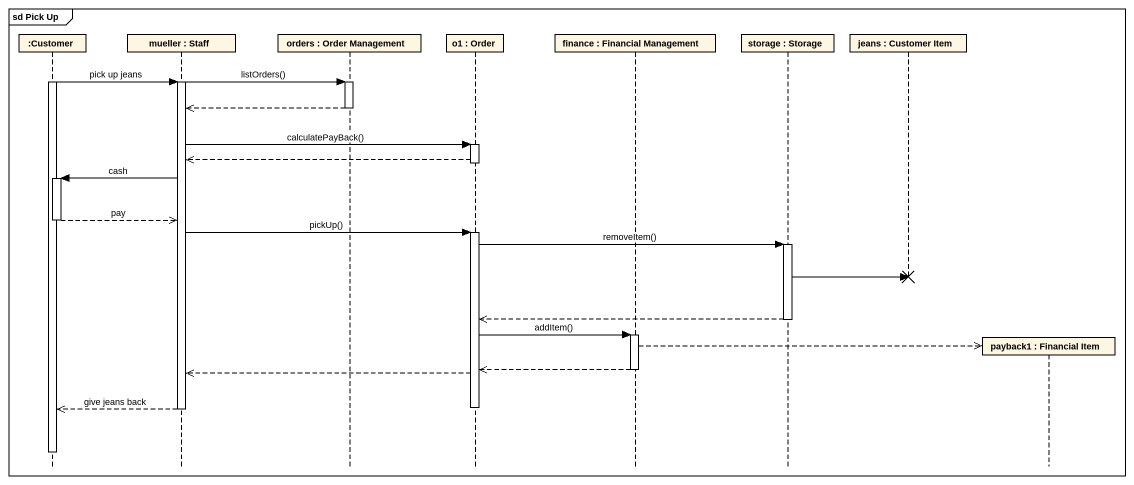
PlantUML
@startuml
mainframe sd Pick Up
hide footbox
participant ":Customer" as Customer
participant "mueller : Staff" as mueller
participant "orders : Order Management" as orders
participant "o1 : Order" as o1
participant "finance : Financial Management" as finance
participant "storage : Storage" as storage_
participant "jeans : Customer Item" as jeans
participant "payback1 : Financial Item" as payback1

activate Customer
Customer -> mueller : pick up jeans
mueller -> orders : listOrders()
activate mueller
activate orders
orders -->> mueller
deactivate orders
mueller -> o1 : calculatePayBack()
activate o1
o1 -->> mueller
deactivate o1
mueller -> Customer : cash
activate Customer
Customer -->> mueller : pay
deactivate Customer
mueller -> o1 : pickUp()
activate o1
o1 -> storage_ : removeItem()
activate storage_
storage_ -> jeans !!
storage_ -->> o1
deactivate storage_
o1 -> finance : addItem()
activate finance
finance -->> payback1 **
finance -->> o1
deactivate finance
o1 -->> mueller
deactivate o1
mueller -->> Customer : give jeans back
deactivate mueller
deactivate Customer
@enduml
